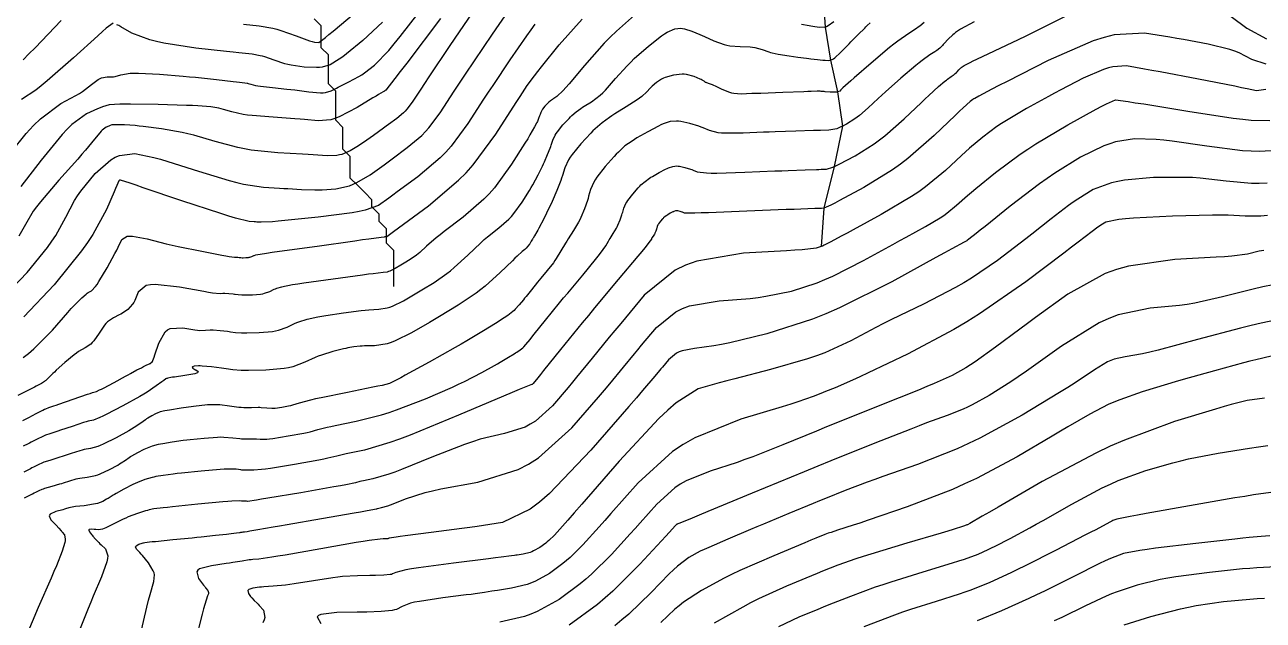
# Model space of a CAD drawing. Header units: metres. Extents: x 837475 to 838479, y 1189012 to 1191015.
# Drawn here: x 838110 to 838280.9, y 1189667.2 to 1189749.4 of the extents above; entities that cross this region are included whole.
import ezdxf

# ---------------------------------------------------------------- set-up
doc = ezdxf.new("R2010")
doc.units = ezdxf.units.M
doc.header["$LTSCALE"] = 0.3
for name, color, linetype in [('COTAS 10', 1, 'Continuous'), ('COTAS INT', 252, 'Continuous'), ('DRENAJE', 5, 'Continuous')]:
    doc.layers.add(name, color=color, linetype=linetype)

msp = doc.modelspace()

# ---------------------------------------------------------------- linework, layer by layer
at = {"layer": 'COTAS 10'}
for points in [[(838107.24, 1189711.96), (838110.32, 1189715.21), (838113.11, 1189718.67), (838113.73, 1189719.52), (838114.27, 1189720.32), (838115.66, 1189722.86), (838116.85, 1189725.14), (838117.26, 1189725.78), (838117.72, 1189726.44), (838119.68, 1189728.85), (838121.87, 1189730.77), (838122.46, 1189731.11), (838123.06, 1189731.37), (838125.18, 1189731.62), (838127.8, 1189731.08), (838128.71, 1189730.83), (838129.7, 1189730.55), (838133.93, 1189729.21), (838138.2, 1189727.89), (838139.22, 1189727.62), (838140.15, 1189727.4), (838142.93, 1189726.98), (838145.13, 1189726.85), (838145.71, 1189726.81), (838146.27, 1189726.78), (838148.17, 1189726.66), (838150, 1189726.6), (838150.51, 1189726.61), (838151.02, 1189726.63), (838152.9, 1189726.77), (838154.79, 1189727.19), (838155.31, 1189727.38), (838155.82, 1189727.61), (838157.66, 1189728.71), (838159.56, 1189730.09), (838160.11, 1189730.49), (838160.67, 1189730.9), (838162.76, 1189732.44), (838164.77, 1189734.14), (838165.28, 1189734.66), (838165.75, 1189735.18), (838167.28, 1189737.24), (838169.22, 1189740.22), (838169.96, 1189741.34), (838170.79, 1189742.58), (838174.52, 1189748.12), (838178.09, 1189753.38)], [(838140.15, 1189749.48), (838142.32, 1189749.25), (838144.21, 1189748.94), (838144.77, 1189748.8), (838145.33, 1189748.64), (838147.45, 1189747.88), (838149.27, 1189747.19), (838149.64, 1189747.08), (838149.94, 1189746.99), (838150.57, 1189746.95), (838151.47, 1189747.66), (838151.95, 1189748.05), (838152.53, 1189748.53), (838155.44, 1189750.96)], [(838109.76, 1189744.58), (838110.56, 1189745.38), (838111.41, 1189746.24), (838115, 1189749.98)], [(838234.09, 1189749.72), (838233.49, 1189749.22), (838233.27, 1189749.06), (838233.03, 1189748.89), (838231.96, 1189748.22), (838230.44, 1189747.16), (838229.9, 1189746.74), (838229.31, 1189746.26), (838226.77, 1189744.11), (838224.43, 1189742.07), (838223.97, 1189741.66), (838223.58, 1189741.33), (838222.88, 1189740.69), (838222.7, 1189740.51), (838222.6, 1189740.41), (838222.44, 1189740.25), (838222.14, 1189740.13), (838222.01, 1189740.11), (838221.86, 1189740.1), (838221.13, 1189740.12), (838220.42, 1189740.17), (838220.28, 1189740.18), (838220.17, 1189740.18), (838219.97, 1189740.2), (838219.92, 1189740.21), (838219.89, 1189740.21), (838219.87, 1189740.21), (838219.74, 1189740.23), (838219.59, 1189740.24), (838219.54, 1189740.24), (838219.5, 1189740.24), (838219.33, 1189740.23), (838218.5, 1189740.2), (838218.04, 1189740.18), (838217.48, 1189740.16), (838214.6, 1189740.05), (838211.56, 1189739.94), (838210.9, 1189739.92), (838210.31, 1189739.9), (838208.82, 1189739.84), (838207.82, 1189739.91), (838207.54, 1189739.98), (838207.26, 1189740.05), (838206.21, 1189740.49), (838205.28, 1189740.95), (838205.06, 1189741.04), (838204.87, 1189741.13), (838204.34, 1189741.32), (838204, 1189741.43), (838203.93, 1189741.46), (838203.86, 1189741.49), (838203.72, 1189741.6), (838203.46, 1189741.77), (838203.32, 1189741.83), (838203.16, 1189741.91), (838202.34, 1189742.26), (838201.3, 1189742.54), (838200.99, 1189742.57), (838200.68, 1189742.58), (838199.49, 1189742.44), (838198.37, 1189742.12), (838198.11, 1189742.02), (838197.86, 1189741.91), (838197.14, 1189741.45), (838196.56, 1189740.94), (838196.42, 1189740.8), (838196.28, 1189740.66), (838195.81, 1189740.13), (838195.11, 1189739.5), (838194.82, 1189739.28), (838194.5, 1189739.05), (838192.98, 1189738.08), (838191.38, 1189737.09), (838191, 1189736.85), (838190.66, 1189736.62), (838189.65, 1189735.89), (838188.7, 1189735.05), (838188.39, 1189734.75), (838188.07, 1189734.42), (838186.73, 1189732.99), (838185.5, 1189731.49), (838185.24, 1189731.12), (838185.02, 1189730.77), (838184.51, 1189729.66), (838184.17, 1189728.59), (838184.05, 1189728.25), (838183.93, 1189727.9), (838183.38, 1189726.52), (838182.74, 1189725.02), (838182.55, 1189724.59), (838182.35, 1189724.17), (838181.59, 1189722.63), (838180.91, 1189721.32), (838180.77, 1189721.04), (838180.64, 1189720.8), (838180.32, 1189720.26), (838180.13, 1189719.96), (838180.08, 1189719.88), (838180.03, 1189719.8), (838179.87, 1189719.52), (838179.71, 1189719.25), (838179.66, 1189719.18), (838179.61, 1189719.1), (838179.41, 1189718.83), (838179.15, 1189718.55), (838179.07, 1189718.47), (838178.98, 1189718.39), (838178.62, 1189718.08), (838177.92, 1189717.46), (838177.61, 1189717.17), (838177.26, 1189716.83), (838175.6, 1189715.21), (838173.52, 1189713.33), (838172.89, 1189712.84), (838172.25, 1189712.35), (838169.78, 1189710.68), (838167.21, 1189709.12), (838166.52, 1189708.71), (838165.82, 1189708.29), (838163.36, 1189706.86), (838161.1, 1189705.75), (838160.53, 1189705.53), (838159.99, 1189705.36), (838158.25, 1189705.08), (838156.86, 1189705.06), (838156.54, 1189705.04), (838156.24, 1189705.03), (838155.41, 1189704.96), (838154.57, 1189704.8), (838154.27, 1189704.73), (838153.94, 1189704.66), (838152.5, 1189704.29), (838150.91, 1189703.8), (838150.48, 1189703.65), (838150.07, 1189703.48), (838148.62, 1189702.8), (838146.95, 1189702.19), (838146.39, 1189702.06), (838145.79, 1189701.95), (838143.25, 1189701.73), (838140.83, 1189701.68), (838140.31, 1189701.68), (838139.84, 1189701.69), (838138.67, 1189701.77), (838137.76, 1189701.9), (838137.45, 1189701.94), (838137.12, 1189701.99), (838135.75, 1189702.16), (838134.46, 1189702.29), (838134.18, 1189702.3), (838133.94, 1189702.31), (838133.36, 1189702.28), (838133.12, 1189702.18), (838133.09, 1189702.15), (838133.08, 1189702.12), (838133.19, 1189701.98), (838133.43, 1189701.83), (838133.51, 1189701.78), (838133.59, 1189701.74), (838133.9, 1189701.55), (838133.83, 1189701.34), (838133.66, 1189701.28), (838133.43, 1189701.22), (838132.08, 1189700.98), (838130.64, 1189700.77), (838130.36, 1189700.73), (838130.12, 1189700.7), (838129.71, 1189700.62), (838129.61, 1189700.58), (838129.58, 1189700.57), (838129.55, 1189700.56), (838129.43, 1189700.5), (838129.16, 1189700.31), (838129.03, 1189700.21), (838128.88, 1189700.1), (838128.13, 1189699.53), (838126.88, 1189698.68), (838126.4, 1189698.39), (838125.87, 1189698.08), (838123.49, 1189696.77), (838121.21, 1189695.58), (838120.74, 1189695.35), (838120.33, 1189695.16), (838119.45, 1189694.83), (838118.74, 1189694.67), (838118.44, 1189694.59), (838118.1, 1189694.48), (838116.52, 1189693.96), (838114.92, 1189693.41), (838114.56, 1189693.29), (838114.25, 1189693.19), (838113.45, 1189692.94), (838112.84, 1189692.73), (838112.65, 1189692.65), (838112.46, 1189692.56), (838111.67, 1189692.18), (838110.86, 1189691.76), (838110.65, 1189691.65), (838110.45, 1189691.55), (838109.78, 1189691.2)], [(838125.76, 1189664.44), (838126.83, 1189669), (838127.06, 1189669.94), (838127.27, 1189670.75), (838127.79, 1189672.52), (838127.88, 1189673.46), (838127.82, 1189673.73), (838127.72, 1189674.02), (838127.04, 1189675.12), (838126.22, 1189676.11), (838126.04, 1189676.33), (838125.87, 1189676.52), (838125.42, 1189677.01), (838125.27, 1189677.31), (838125.29, 1189677.38), (838125.33, 1189677.45), (838125.72, 1189677.67), (838126.2, 1189677.83), (838126.3, 1189677.86), (838126.38, 1189677.88), (838126.57, 1189677.93), (838127.21, 1189678), (838127.58, 1189678.04), (838128.04, 1189678.08), (838130.39, 1189678.32), (838133.06, 1189678.58), (838133.72, 1189678.65), (838134.34, 1189678.72), (838136.32, 1189678.92), (838137.83, 1189679.08), (838138.16, 1189679.12), (838138.45, 1189679.15), (838139.19, 1189679.24), (838139.61, 1189679.3), (838139.7, 1189679.31), (838139.79, 1189679.33), (838140, 1189679.36), (838140.13, 1189679.38), (838140.17, 1189679.39), (838140.2, 1189679.39), (838140.32, 1189679.4), (838140.66, 1189679.45), (838140.83, 1189679.48), (838141.05, 1189679.51), (838142.12, 1189679.7), (838144.26, 1189680.08), (838145.15, 1189680.23), (838146.17, 1189680.41), (838150.92, 1189681.23), (838155.44, 1189682), (838156.31, 1189682.16), (838157.02, 1189682.28), (838158.22, 1189682.51), (838158.46, 1189682.57), (838158.55, 1189682.59), (838158.67, 1189682.62), (838159.2, 1189682.73), (838160.09, 1189682.99), (838160.43, 1189683.11), (838160.81, 1189683.25), (838162.51, 1189683.95), (838165.24, 1189684.81), (838166.26, 1189685.06), (838167.41, 1189685.31), (838172.51, 1189686.25), (838178.06, 1189687.98), (838179.49, 1189688.73), (838180.87, 1189689.6), (838185.45, 1189693.74), (838189.14, 1189698), (838189.96, 1189698.96), (838190.69, 1189699.82), (838192.59, 1189702.11), (838194.1, 1189703.96), (838194.58, 1189704.54), (838195.08, 1189705.16), (838197.14, 1189707.61), (838199.83, 1189709.79), (838200.73, 1189710.22), (838201.7, 1189710.58), (838205.79, 1189711.28), (838210.08, 1189711.63), (838211.18, 1189711.77), (838212.25, 1189711.92), (838215.79, 1189712.64), (838219.32, 1189713.79), (838220.38, 1189714.23), (838221.47, 1189714.71), (838225.72, 1189716.85), (838229.77, 1189719.07), (838230.73, 1189719.6), (838231.62, 1189720.09), (838234.29, 1189721.55), (838236.31, 1189722.74), (838236.79, 1189723.06), (838237.23, 1189723.38), (838238.57, 1189724.48), (838240.07, 1189725.83), (838240.62, 1189726.3), (838241.23, 1189726.81), (838243.92, 1189729.01), (838247.32, 1189731.52), (838248.38, 1189732.23), (838249.49, 1189732.95), (838253.92, 1189735.59), (838257.82, 1189737.75), (838258.6, 1189738.17), (838259.24, 1189738.5), (838260.47, 1189739.03), (838262.23, 1189738.8), (838263.21, 1189738.65), (838264.4, 1189738.47), (838270.47, 1189737.47), (838276.75, 1189736.52), (838278.06, 1189736.36), (838279.19, 1189736.24), (838281.77, 1189736.18)], [(838282.25, 1189713.5), (838280.82, 1189713.2), (838279.48, 1189712.9), (838275.26, 1189711.84), (838271.46, 1189710.97), (838270.39, 1189710.79), (838269.3, 1189710.63), (838265.26, 1189710.28), (838260.88, 1189709.36), (838259.58, 1189708.85), (838258.23, 1189708.23), (838253.05, 1189705.02), (838248.2, 1189701.58), (838247.07, 1189700.81), (838246.03, 1189700.11), (838243.05, 1189698.2), (838240.71, 1189696.93), (838240.08, 1189696.62), (838239.45, 1189696.33), (838237.26, 1189695.46), (838234.42, 1189694.43), (838233.39, 1189694.03), (838232.25, 1189693.59), (838227.26, 1189691.63), (838221.21, 1189689.19), (838219.4, 1189688.45), (838217.54, 1189687.69), (838210.36, 1189684.72), (838204.23, 1189682.18), (838203.04, 1189681.69), (838202.06, 1189681.29), (838200.36, 1189680.61), (838200.1, 1189680.5), (838200.03, 1189680.47), (838199.97, 1189680.43), (838199.78, 1189680.25), (838198.92, 1189679.31), (838198.44, 1189678.79), (838197.85, 1189678.16), (838194.86, 1189674.92), (838191.12, 1189671.21), (838190.07, 1189670.27), (838189, 1189669.38), (838185.08, 1189666.49)], [(838282.6, 1189684.92), (838279.53, 1189684.49), (838278.32, 1189684.29), (838276.95, 1189684.07), (838270.68, 1189682.99), (838264.7, 1189681.93), (838263.52, 1189681.71), (838262.53, 1189681.53), (838260.68, 1189681.14), (838260.13, 1189680.94), (838259.97, 1189680.87), (838259.81, 1189680.79), (838259.19, 1189680.47), (838257.76, 1189679.69), (838257.07, 1189679.33), (838256.27, 1189678.91), (838252.32, 1189676.87), (838248.02, 1189674.69), (838246.99, 1189674.19), (838246.03, 1189673.72), (838243.13, 1189672.4), (838240.51, 1189671.35), (838239.72, 1189671.07), (838238.9, 1189670.79), (838235.74, 1189669.79), (838232.18, 1189668.65), (838231.11, 1189668.28), (838230.01, 1189667.89), (838225.74, 1189666.28)]]:
    msp.add_lwpolyline(points, dxfattribs=at)
at = {"layer": 'COTAS INT'}
for points in [[(838105.97, 1189729.24), (838110.19, 1189734.41), (838111.2, 1189735.49), (838112.14, 1189736.43), (838114.94, 1189738.54), (838117.03, 1189739.64), (838117.51, 1189739.93), (838117.95, 1189740.21), (838119.21, 1189741.16), (838120.13, 1189741.87), (838120.37, 1189742), (838120.59, 1189742.1), (838121.34, 1189742.21), (838122.04, 1189742.2), (838122.24, 1189742.23), (838122.45, 1189742.27), (838123.22, 1189742.51), (838124.52, 1189742.72), (838125.06, 1189742.74), (838125.68, 1189742.74), (838128.56, 1189742.59), (838131.84, 1189742.32), (838132.7, 1189742.24), (838133.55, 1189742.16), (838136.45, 1189741.85), (838138.74, 1189741.59), (838139.2, 1189741.54), (838139.59, 1189741.5), (838140.35, 1189741.41), (838140.65, 1189741.36), (838140.73, 1189741.34), (838140.82, 1189741.31), (838141.17, 1189741.19), (838141.84, 1189741.03), (838142.15, 1189740.99), (838142.5, 1189740.94), (838144.17, 1189740.75), (838146.15, 1189740.54), (838146.69, 1189740.48), (838147.23, 1189740.42), (838149.16, 1189740.17), (838150.79, 1189740.03), (838151.15, 1189740.03), (838151.47, 1189740.05), (838152.28, 1189740.27), (838152.98, 1189740.66), (838153.23, 1189740.79), (838153.51, 1189740.93), (838154.72, 1189741.51), (838156.09, 1189742.26), (838156.47, 1189742.5), (838156.86, 1189742.76), (838158.24, 1189743.81), (838160.2, 1189745.87), (838160.95, 1189746.76), (838161.79, 1189747.78), (838165.57, 1189752.64)], [(838194.94, 1189751.47), (838191.61, 1189748.52), (838190.76, 1189747.69), (838189.94, 1189746.86), (838187.22, 1189743.8), (838185.1, 1189741.26), (838184.65, 1189740.75), (838184.27, 1189740.33), (838183.4, 1189739.5), (838182.98, 1189739.24), (838182.88, 1189739.18), (838182.79, 1189739.11), (838182.53, 1189738.92), (838182.28, 1189738.7), (838182.2, 1189738.62), (838182.11, 1189738.54), (838181.76, 1189738.16), (838181.44, 1189737.77), (838181.37, 1189737.67), (838181.31, 1189737.58), (838181.18, 1189737.29), (838181.09, 1189737.01), (838181.06, 1189736.92), (838181.03, 1189736.83), (838180.89, 1189736.47), (838180.71, 1189736.05), (838180.65, 1189735.93), (838180.59, 1189735.8), (838180.34, 1189735.3), (838179.69, 1189734.19), (838179.38, 1189733.68), (838179, 1189733.08), (838177.16, 1189730.15), (838174.78, 1189726.9), (838174.07, 1189726.08), (838173.33, 1189725.31), (838170.47, 1189722.84), (838167.86, 1189720.87), (838167.28, 1189720.42), (838166.76, 1189720), (838165.42, 1189718.82), (838164.51, 1189717.98), (838164.26, 1189717.78), (838164.02, 1189717.58), (838163.16, 1189716.99), (838162.33, 1189716.48), (838162.11, 1189716.35), (838161.88, 1189716.22), (838161.09, 1189715.75), (838160.36, 1189715.39), (838160.17, 1189715.32), (838160, 1189715.27), (838159.43, 1189715.18), (838158.07, 1189715.04), (838157.39, 1189714.96), (838156.58, 1189714.85), (838152.55, 1189714.3), (838148.49, 1189713.72), (838147.65, 1189713.59), (838146.94, 1189713.48), (838145.42, 1189713.19), (838144.73, 1189712.98), (838144.54, 1189712.91), (838144.36, 1189712.84), (838143.74, 1189712.54), (838143.01, 1189712.28), (838142.77, 1189712.22), (838142.51, 1189712.18), (838141.41, 1189712.08), (838140.36, 1189712.06), (838140.13, 1189712.06), (838139.93, 1189712.06), (838139.43, 1189712.1), (838139.03, 1189712.16), (838138.9, 1189712.17), (838138.75, 1189712.19), (838138.16, 1189712.27), (838137.57, 1189712.31), (838137.43, 1189712.32), (838137.3, 1189712.32), (838136.94, 1189712.27), (838135.9, 1189712.37), (838135.35, 1189712.45), (838134.69, 1189712.56), (838131.34, 1189713.18), (838127.98, 1189713.54), (838127.31, 1189713.5), (838126.74, 1189713.4), (838125.62, 1189712.49), (838125.16, 1189711.33), (838125.01, 1189711.06), (838124.85, 1189710.81), (838124.2, 1189710.11), (838123.45, 1189709.6), (838123.24, 1189709.47), (838123.02, 1189709.34), (838122.21, 1189708.94), (838121.4, 1189708.4), (838121.18, 1189708.18), (838120.97, 1189707.94), (838120.23, 1189706.84), (838119.5, 1189705.75), (838119.29, 1189705.52), (838119.08, 1189705.31), (838118.32, 1189704.79), (838117.41, 1189704.28), (838117.12, 1189704.08), (838116.81, 1189703.85), (838115.52, 1189702.78), (838114.32, 1189701.71), (838114.06, 1189701.46), (838113.83, 1189701.25), (838113.27, 1189700.68), (838112.9, 1189700.31), (838112.8, 1189700.22), (838112.69, 1189700.14), (838112.3, 1189699.89), (838111.75, 1189699.61), (838111.55, 1189699.5), (838111.32, 1189699.38), (838110.31, 1189698.84), (838109, 1189698.21)], [(838171.83, 1189751.18), (838168.65, 1189746.53), (838165.75, 1189742.22), (838165.14, 1189741.31), (838164.61, 1189740.52), (838163.42, 1189738.7), (838162.7, 1189737.74), (838162.48, 1189737.49), (838162.24, 1189737.25), (838161.3, 1189736.45), (838160.19, 1189735.64), (838159.85, 1189735.39), (838159.5, 1189735.14), (838158.11, 1189734.13), (838156.71, 1189733.15), (838156.36, 1189732.91), (838156.01, 1189732.68), (838154.87, 1189731.98), (838153.74, 1189731.51), (838153.4, 1189731.43), (838153.05, 1189731.37), (838151.69, 1189731.32), (838149.77, 1189731.44), (838149.08, 1189731.48), (838148.31, 1189731.53), (838144.92, 1189731.73), (838141.24, 1189732.11), (838140.29, 1189732.27), (838139.36, 1189732.45), (838136.23, 1189733.29), (838133.3, 1189734.17), (838132.5, 1189734.37), (838131.7, 1189734.55), (838128.84, 1189735.06), (838126.34, 1189735.37), (838125.76, 1189735.43), (838125.23, 1189735.49), (838123.73, 1189735.58), (838122.74, 1189735.6), (838122.54, 1189735.6), (838122.37, 1189735.59), (838121.99, 1189735.57), (838121.76, 1189735.5), (838121.68, 1189735.47), (838121.58, 1189735.43), (838121.19, 1189735.25), (838120.67, 1189734.87), (838120.51, 1189734.7), (838120.33, 1189734.51), (838119.59, 1189733.61), (838118.34, 1189732.1), (838117.85, 1189731.52), (838117.28, 1189730.87), (838114.69, 1189727.96), (838112.14, 1189724.98), (838111.6, 1189724.28), (838111.13, 1189723.65), (838110.06, 1189721.83), (838109.17, 1189720.21)], [(838167.36, 1189750.27), (838162.7, 1189744.12), (838161.8, 1189742.94), (838161.06, 1189741.98), (838159.82, 1189740.39), (838159.68, 1189740.28), (838159.64, 1189740.26), (838159.6, 1189740.23), (838159.45, 1189740.16), (838158.81, 1189739.78), (838158.46, 1189739.57), (838158.03, 1189739.31), (838155.83, 1189737.97), (838153.36, 1189736.69), (838152.76, 1189736.46), (838152.2, 1189736.29), (838150.46, 1189736.13), (838148.6, 1189736.33), (838147.96, 1189736.38), (838147.26, 1189736.44), (838144.27, 1189736.64), (838141.36, 1189736.87), (838140.7, 1189736.95), (838140.11, 1189737.03), (838138.53, 1189737.38), (838137.39, 1189737.73), (838137.07, 1189737.8), (838136.76, 1189737.88), (838135.65, 1189738.07), (838133.86, 1189738.21), (838133.12, 1189738.25), (838132.29, 1189738.28), (838128.38, 1189738.4), (838124.56, 1189738.46), (838123.77, 1189738.46), (838123.09, 1189738.45), (838121.62, 1189738.36), (838120.71, 1189738.08), (838120.39, 1189737.96), (838120.03, 1189737.81), (838118.5, 1189737.11), (838116.48, 1189735.62), (838115.83, 1189734.98), (838115.13, 1189734.24), (838112.25, 1189730.73), (838109.45, 1189727.1)], [(838109.75, 1189703.46), (838110.49, 1189704.04), (838111.23, 1189704.66), (838113.79, 1189707.26), (838115.93, 1189709.7), (838116.39, 1189710.21), (838116.81, 1189710.66), (838117.84, 1189711.7), (838118.46, 1189712.22), (838118.61, 1189712.33), (838118.75, 1189712.43), (838119.19, 1189712.67), (838119.74, 1189713.25), (838119.96, 1189713.56), (838120.21, 1189713.94), (838121.33, 1189715.83), (838122.43, 1189717.84), (838122.67, 1189718.28), (838122.88, 1189718.68), (838123.38, 1189719.74), (838124.11, 1189720.21), (838124.45, 1189720.24), (838124.86, 1189720.23), (838126.87, 1189719.84), (838129.5, 1189719.17), (838130.3, 1189718.98), (838131.13, 1189718.8), (838134.39, 1189718.13), (838137.19, 1189717.61), (838137.73, 1189717.51), (838138.18, 1189717.43), (838138.94, 1189717.32), (838139.07, 1189717.34), (838139.11, 1189717.34), (838139.16, 1189717.34), (838139.36, 1189717.32), (838139.57, 1189717.29), (838139.62, 1189717.29), (838139.66, 1189717.28), (838139.8, 1189717.26), (838139.98, 1189717.25), (838140.05, 1189717.25), (838140.13, 1189717.25), (838140.49, 1189717.26), (838140.87, 1189717.29), (838140.96, 1189717.31), (838141.04, 1189717.32), (838141.3, 1189717.42), (838141.51, 1189717.52), (838141.57, 1189717.54), (838141.64, 1189717.57), (838141.88, 1189717.64), (838143.32, 1189717.87), (838144.14, 1189717.99), (838145.15, 1189718.13), (838150.31, 1189718.86), (838155.54, 1189719.59), (838156.59, 1189719.74), (838157.46, 1189719.85), (838159.17, 1189720.08), (838159.63, 1189720.13), (838159.73, 1189720.15), (838159.8, 1189720.16), (838159.95, 1189720.19), (838160.85, 1189720.86), (838165.7, 1189724.42), (838169.84, 1189727.93), (838170.87, 1189728.98), (838171.85, 1189730.07), (838175, 1189734.3), (838177.38, 1189738.05), (838177.88, 1189738.83), (838178.32, 1189739.51), (838179.31, 1189741.03), (838180.32, 1189742.38), (838180.76, 1189742.95), (838181.28, 1189743.59), (838183.74, 1189746.64), (838186.91, 1189750.2)], [(838109.96, 1189684.09), (838111.06, 1189684.65), (838111.29, 1189684.77), (838111.49, 1189684.87), (838111.96, 1189685.11), (838112.38, 1189685.28), (838112.57, 1189685.34), (838112.77, 1189685.41), (838113.74, 1189685.69), (838114.81, 1189686), (838115.08, 1189686.08), (838115.34, 1189686.17), (838116.21, 1189686.45), (838117.06, 1189686.69), (838117.32, 1189686.75), (838117.58, 1189686.8), (838118.61, 1189686.95), (838119.74, 1189687.18), (838120.07, 1189687.28), (838120.4, 1189687.4), (838121.67, 1189687.99), (838122.8, 1189688.61), (838123.05, 1189688.76), (838123.28, 1189688.9), (838123.87, 1189689.3), (838124.4, 1189689.67), (838124.58, 1189689.78), (838124.77, 1189689.89), (838125.59, 1189690.35), (838126.46, 1189690.79), (838126.68, 1189690.9), (838126.9, 1189690.99), (838127.62, 1189691.27), (838128.44, 1189691.49), (838128.71, 1189691.55), (838129.02, 1189691.61), (838130.3, 1189691.82), (838131.85, 1189692.03), (838132.32, 1189692.08), (838132.81, 1189692.14), (838134.74, 1189692.34), (838136.59, 1189692.47), (838137.03, 1189692.49), (838137.44, 1189692.48), (838138.68, 1189692.39), (838139.65, 1189692.26), (838139.9, 1189692.24), (838140.14, 1189692.23), (838140.92, 1189692.22), (838141.6, 1189692.24), (838141.77, 1189692.23), (838141.94, 1189692.23), (838142.48, 1189692.17), (838143.37, 1189692.2), (838143.76, 1189692.24), (838144.21, 1189692.3), (838146.32, 1189692.63), (838148.47, 1189693.02), (838148.95, 1189693.12), (838149.37, 1189693.21), (838150.44, 1189693.5), (838151.69, 1189693.83), (838152.22, 1189693.95), (838152.83, 1189694.09), (838155.69, 1189694.67), (838159.21, 1189695.55), (838160.24, 1189695.86), (838161.29, 1189696.22), (838165.27, 1189697.76), (838168.98, 1189699.38), (838169.85, 1189699.78), (838170.66, 1189700.17), (838173.05, 1189701.38), (838174.8, 1189702.36), (838175.22, 1189702.6), (838175.6, 1189702.82), (838176.71, 1189703.49), (838177.52, 1189703.99), (838177.7, 1189704.11), (838177.87, 1189704.22), (838178.35, 1189704.53), (838178.69, 1189704.79), (838178.78, 1189704.87), (838178.86, 1189704.94), (838179.13, 1189705.24), (838179.7, 1189705.95), (838179.97, 1189706.29), (838180.29, 1189706.69), (838181.85, 1189708.64), (838183.79, 1189711.02), (838184.34, 1189711.69), (838184.9, 1189712.37), (838186.97, 1189714.85), (838188.75, 1189717), (838189.12, 1189717.46), (838189.43, 1189717.87), (838190.14, 1189718.88), (838190.51, 1189719.53), (838190.62, 1189719.72), (838190.74, 1189719.91), (838191.19, 1189720.6), (838191.63, 1189721.32), (838191.73, 1189721.52), (838191.83, 1189721.73), (838192.14, 1189722.46), (838192.38, 1189723.17), (838192.43, 1189723.35), (838192.49, 1189723.52), (838192.65, 1189724.1), (838192.92, 1189724.73), (838193.05, 1189724.93), (838193.19, 1189725.15), (838193.88, 1189726.04), (838194.64, 1189726.91), (838194.83, 1189727.11), (838195.01, 1189727.29), (838195.57, 1189727.79), (838196.17, 1189728.22), (838196.37, 1189728.35), (838196.59, 1189728.48), (838197.5, 1189729.01), (838198.4, 1189729.49), (838198.62, 1189729.58), (838198.82, 1189729.67), (838199.4, 1189729.86), (838199.94, 1189729.91), (838200.12, 1189729.89), (838200.31, 1189729.87), (838201.08, 1189729.71), (838201.85, 1189729.48), (838202.04, 1189729.41), (838202.21, 1189729.34), (838202.76, 1189729.1), (838204.06, 1189728.95), (838204.71, 1189728.94), (838205.49, 1189728.94), (838209.36, 1189729.05), (838213.5, 1189729.22), (838214.44, 1189729.25), (838215.3, 1189729.29), (838217.68, 1189729.38), (838219.23, 1189729.43), (838219.57, 1189729.44), (838219.87, 1189729.45), (838220.6, 1189729.47), (838221.49, 1189729.75), (838221.89, 1189729.93), (838222.35, 1189730.15), (838224.56, 1189731.3), (838227.2, 1189732.96), (838227.93, 1189733.5), (838228.67, 1189734.07), (838231.34, 1189736.43), (838233.7, 1189738.69), (838234.24, 1189739.19), (838234.73, 1189739.65), (838236.08, 1189740.87), (838236.96, 1189741.62), (838237.16, 1189741.78), (838237.33, 1189741.92), (838237.8, 1189742.25), (838238.09, 1189742.44), (838238.16, 1189742.48), (838238.21, 1189742.52), (838238.38, 1189742.66), (838238.54, 1189742.82), (838238.59, 1189742.87), (838238.64, 1189742.93), (838238.88, 1189743.19), (838239.16, 1189743.45), (838239.24, 1189743.52), (838239.32, 1189743.58), (838239.61, 1189743.79), (838240.44, 1189744.22), (838240.85, 1189744.42), (838241.34, 1189744.65), (838243.78, 1189745.8), (838247.11, 1189747.39), (838248.16, 1189747.9), (838249.28, 1189748.45), (838253.78, 1189750.71)], [(838276.46, 1189750.53), (838278.62, 1189748.92), (838281.31, 1189747.46)], [(838122.18, 1189749.64), (838121.23, 1189748.92), (838120.69, 1189748.46), (838120.04, 1189747.88), (838116.69, 1189744.84), (838113.08, 1189741.65), (838112.26, 1189740.98), (838111.52, 1189740.4), (838109.51, 1189739.07)], [(838109.69, 1189694.76), (838110.15, 1189695), (838110.34, 1189695.09), (838110.55, 1189695.2), (838111.53, 1189695.71), (838112.49, 1189696.21), (838112.7, 1189696.31), (838112.88, 1189696.39), (838113.3, 1189696.56), (838113.97, 1189696.78), (838114.3, 1189696.89), (838114.7, 1189697.03), (838116.68, 1189697.71), (838118.63, 1189698.38), (838119.01, 1189698.5), (838119.32, 1189698.61), (838119.87, 1189698.78), (838120.31, 1189698.98), (838120.55, 1189699.1), (838120.84, 1189699.25), (838122.31, 1189700.03), (838123.9, 1189700.89), (838124.26, 1189701.08), (838124.58, 1189701.25), (838125.46, 1189701.74), (838126.07, 1189702.06), (838126.22, 1189702.14), (838126.37, 1189702.21), (838126.84, 1189702.43), (838127.19, 1189702.59), (838127.26, 1189702.62), (838127.32, 1189702.65), (838127.4, 1189702.73), (838127.42, 1189702.77), (838127.43, 1189702.78), (838127.45, 1189702.8), (838127.54, 1189702.84), (838127.75, 1189703.27), (838127.84, 1189703.52), (838127.95, 1189703.84), (838128.46, 1189705.46), (838129.34, 1189707.01), (838129.68, 1189707.27), (838130.06, 1189707.46), (838131.77, 1189707.55), (838133.46, 1189707.27), (838133.83, 1189707.23), (838134.15, 1189707.2), (838134.93, 1189707.22), (838135.54, 1189707.29), (838135.75, 1189707.3), (838135.98, 1189707.29), (838136.95, 1189707.21), (838137.94, 1189707.09), (838138.17, 1189707.06), (838138.39, 1189707.03), (838139.05, 1189706.93), (838139.89, 1189706.88), (838140.22, 1189706.87), (838140.6, 1189706.87), (838142.33, 1189706.91), (838144.15, 1189707.07), (838144.58, 1189707.14), (838144.98, 1189707.23), (838146.18, 1189707.67), (838147.21, 1189708.16), (838147.51, 1189708.28), (838147.82, 1189708.39), (838148.96, 1189708.74), (838150.44, 1189709.06), (838150.96, 1189709.16), (838151.53, 1189709.26), (838153.98, 1189709.63), (838156.41, 1189709.94), (838156.96, 1189710), (838157.46, 1189710.05), (838158.84, 1189710.13), (838159.99, 1189710.31), (838160.35, 1189710.43), (838160.73, 1189710.57), (838162.22, 1189711.31), (838163.85, 1189712.26), (838164.31, 1189712.53), (838164.77, 1189712.8), (838166.47, 1189713.84), (838168.22, 1189715.06), (838168.72, 1189715.45), (838169.23, 1189715.87), (838171.1, 1189717.59), (838172.92, 1189719.32), (838173.39, 1189719.74), (838173.85, 1189720.14), (838175.39, 1189721.37), (838176.78, 1189722.57), (838177.14, 1189722.94), (838177.48, 1189723.33), (838178.63, 1189724.91), (838179.62, 1189726.52), (838179.86, 1189726.93), (838180.09, 1189727.33), (838180.82, 1189728.68), (838181.42, 1189729.88), (838181.56, 1189730.19), (838181.7, 1189730.49), (838182.13, 1189731.49), (838182.48, 1189732.37), (838182.56, 1189732.59), (838182.63, 1189732.8), (838182.84, 1189733.48), (838183.16, 1189734.17), (838183.31, 1189734.4), (838183.47, 1189734.63), (838184.24, 1189735.57), (838185.09, 1189736.48), (838185.3, 1189736.69), (838185.49, 1189736.88), (838186.09, 1189737.41), (838186.72, 1189737.87), (838186.94, 1189738.01), (838187.18, 1189738.17), (838188.19, 1189738.79), (838189.38, 1189739.69), (838189.74, 1189740.02), (838190.1, 1189740.38), (838191.51, 1189741.97), (838193.11, 1189743.76), (838193.59, 1189744.25), (838194.09, 1189744.73), (838196.04, 1189746.46), (838197.85, 1189747.86), (838198.26, 1189748.15), (838198.64, 1189748.39), (838199.67, 1189748.86), (838200.51, 1189748.92), (838200.76, 1189748.89), (838201.01, 1189748.85), (838202.01, 1189748.53), (838203.11, 1189748.06), (838203.44, 1189747.92), (838203.78, 1189747.77), (838205.08, 1189747.18), (838206.47, 1189746.69), (838206.86, 1189746.6), (838207.26, 1189746.52), (838208.71, 1189746.42), (838210.07, 1189746.37), (838210.41, 1189746.33), (838210.73, 1189746.28), (838211.75, 1189745.98), (838212.64, 1189745.66), (838212.88, 1189745.59), (838213.11, 1189745.52), (838213.95, 1189745.34), (838214.86, 1189745.2), (838215.14, 1189745.16), (838215.45, 1189745.12), (838216.66, 1189744.95), (838217.87, 1189744.79), (838218.17, 1189744.75), (838218.46, 1189744.72), (838219.36, 1189744.61), (838220.09, 1189744.53), (838220.26, 1189744.51), (838220.42, 1189744.5), (838220.9, 1189744.46), (838221.39, 1189744.61), (838221.56, 1189744.72), (838221.75, 1189744.86), (838222.54, 1189745.58), (838223.46, 1189746.52), (838223.73, 1189746.79), (838223.99, 1189747.06), (838225, 1189748.07), (838225.88, 1189748.95), (838226.06, 1189749.14), (838226.23, 1189749.3), (838226.63, 1189749.68)], [(838180.36, 1189749.47), (838179.79, 1189748.7), (838179.2, 1189747.88), (838176.91, 1189744.57), (838174.55, 1189741.04), (838173.92, 1189740.09), (838173.3, 1189739.14), (838171.14, 1189735.77), (838168.8, 1189732.63), (838168.07, 1189731.82), (838167.31, 1189731.04), (838164.23, 1189728.43), (838161.38, 1189726.34), (838160.76, 1189725.88), (838160.21, 1189725.48), (838158.81, 1189724.45), (838156.96, 1189723.79), (838156.13, 1189723.62), (838155.16, 1189723.44), (838150.48, 1189722.83), (838145.88, 1189722.37), (838144.95, 1189722.28), (838144.17, 1189722.22), (838142.61, 1189722.13), (838142, 1189722.17), (838141.82, 1189722.18), (838141.64, 1189722.19), (838140.94, 1189722.23), (838139.06, 1189722.7), (838138.14, 1189722.98), (838137.05, 1189723.33), (838131.63, 1189725.12), (838126.34, 1189726.9), (838125.33, 1189727.24), (838124.51, 1189727.52), (838123.17, 1189727.96), (838123.1, 1189727.95), (838123.08, 1189727.94), (838123.06, 1189727.93), (838122.98, 1189727.86), (838122.68, 1189727.2), (838122.51, 1189726.81), (838122.3, 1189726.34), (838121.26, 1189723.88), (838119.38, 1189720.44), (838118.64, 1189719.34), (838117.81, 1189718.19), (838114.02, 1189713.5), (838109.83, 1189709.08)], [(838241.01, 1189749.81), (838239.1, 1189748.82), (838238.41, 1189748.33), (838238.23, 1189748.18), (838238.04, 1189748.02), (838237.41, 1189747.4), (838236.85, 1189746.82), (838236.72, 1189746.68), (838236.6, 1189746.55), (838236.24, 1189746.19), (838235.85, 1189745.87), (838235.71, 1189745.77), (838235.56, 1189745.66), (838234.88, 1189745.24), (838233.8, 1189744.47), (838233.39, 1189744.14), (838232.93, 1189743.77), (838230.88, 1189742.02), (838228.74, 1189740.13), (838228.23, 1189739.68), (838227.76, 1189739.25), (838226.34, 1189737.93), (838225.17, 1189736.89), (838224.84, 1189736.64), (838224.52, 1189736.4), (838223.36, 1189735.67), (838222.29, 1189735.16), (838222.02, 1189735.06), (838221.76, 1189734.99), (838220.94, 1189734.86), (838219.79, 1189734.83), (838219.33, 1189734.82), (838218.8, 1189734.8), (838216.36, 1189734.72), (838213.51, 1189734.62), (838212.72, 1189734.59), (838211.94, 1189734.56), (838209.09, 1189734.44), (838206.66, 1189734.42), (838206.13, 1189734.46), (838205.66, 1189734.5), (838204.48, 1189734.79), (838203.6, 1189735.19), (838203.31, 1189735.29), (838203.01, 1189735.4), (838201.75, 1189735.77), (838200.5, 1189736.04), (838200.19, 1189736.08), (838199.9, 1189736.1), (838199.02, 1189736.03), (838198.08, 1189735.71), (838197.75, 1189735.57), (838197.41, 1189735.41), (838195.94, 1189734.64), (838194.46, 1189733.78), (838194.1, 1189733.57), (838193.78, 1189733.36), (838192.8, 1189732.67), (838191.89, 1189731.84), (838191.6, 1189731.55), (838191.29, 1189731.23), (838190.06, 1189729.82), (838188.93, 1189728.37), (838188.7, 1189728.01), (838188.5, 1189727.68), (838188.06, 1189726.66), (838187.79, 1189725.72), (838187.71, 1189725.44), (838187.61, 1189725.15), (838187.22, 1189724), (838186.72, 1189722.81), (838186.56, 1189722.48), (838186.39, 1189722.15), (838185.69, 1189720.98), (838184.95, 1189719.85), (838184.77, 1189719.54), (838184.58, 1189719.24), (838183.97, 1189718.18), (838183.33, 1189717.13), (838183.13, 1189716.84), (838182.92, 1189716.55), (838182.08, 1189715.48), (838181.19, 1189714.42), (838180.95, 1189714.13), (838180.72, 1189713.85), (838179.89, 1189712.83), (838179.15, 1189711.9), (838178.96, 1189711.67), (838178.78, 1189711.44), (838178.22, 1189710.73), (838177.67, 1189710.12), (838177.5, 1189709.96), (838177.32, 1189709.8), (838176.62, 1189709.27), (838175.64, 1189708.63), (838175.3, 1189708.41), (838174.92, 1189708.17), (838173.27, 1189707.14), (838170.99, 1189705.77), (838170.21, 1189705.32), (838169.36, 1189704.84), (838165.77, 1189702.83), (838162.49, 1189701.03), (838161.85, 1189700.67), (838161.31, 1189700.38), (838160.32, 1189699.86), (838159.28, 1189699.61), (838158.71, 1189699.49), (838158.02, 1189699.35), (838154.52, 1189698.65), (838150.88, 1189697.91), (838150.11, 1189697.74), (838149.43, 1189697.59), (838147.85, 1189697.16), (838146.92, 1189696.87), (838146.66, 1189696.8), (838146.39, 1189696.74), (838145.44, 1189696.54), (838144.54, 1189696.43), (838144.31, 1189696.42), (838144.09, 1189696.41), (838143.36, 1189696.46), (838142.62, 1189696.53), (838142.4, 1189696.54), (838142.17, 1189696.54), (838141.25, 1189696.52), (838140.19, 1189696.53), (838139.86, 1189696.55), (838139.53, 1189696.58), (838138.21, 1189696.75), (838136.9, 1189696.92), (838136.56, 1189696.94), (838136.24, 1189696.95), (838135.18, 1189696.92), (838134.03, 1189696.79), (838133.65, 1189696.74), (838133.24, 1189696.69), (838131.54, 1189696.45), (838129.96, 1189696.21), (838129.62, 1189696.16), (838129.33, 1189696.1), (838128.66, 1189695.95), (838128.25, 1189695.79), (838128.13, 1189695.73), (838128, 1189695.68), (838127.51, 1189695.43), (838126.96, 1189695.1), (838126.8, 1189695), (838126.64, 1189694.88), (838126, 1189694.42), (838125.08, 1189693.79), (838124.72, 1189693.58), (838124.33, 1189693.35), (838122.58, 1189692.38), (838120.81, 1189691.49), (838120.4, 1189691.31), (838120.04, 1189691.17), (838119.03, 1189690.89), (838118.16, 1189690.74), (838117.88, 1189690.67), (838117.58, 1189690.59), (838116.36, 1189690.2), (838115.13, 1189689.79), (838114.82, 1189689.69), (838114.53, 1189689.59), (838113.59, 1189689.31), (838112.81, 1189689.07), (838112.61, 1189689), (838112.42, 1189688.92), (838111.81, 1189688.65), (838111.18, 1189688.32), (838110.97, 1189688.21), (838110.76, 1189688.1), (838109.87, 1189687.65)], [(838159.34, 1189749.75), (838156.65, 1189747.23), (838154.36, 1189745.39), (838153.85, 1189745), (838153.38, 1189744.66), (838152.12, 1189743.88), (838151, 1189743.56), (838150.63, 1189743.51), (838150.22, 1189743.49), (838148.53, 1189743.55), (838146.76, 1189743.81), (838146.3, 1189743.91), (838145.86, 1189744.02), (838144.41, 1189744.5), (838143.11, 1189744.96), (838142.77, 1189745.06), (838142.45, 1189745.14), (838141.34, 1189745.33), (838139.51, 1189745.53), (838138.73, 1189745.61), (838137.82, 1189745.72), (838133.57, 1189746.2), (838129.15, 1189746.87), (838128.15, 1189747.09), (838127.25, 1189747.32), (838124.77, 1189748.27), (838123.25, 1189749.12), (838122.95, 1189749.29), (838122.69, 1189749.42)], [(838221.62, 1189749.83), (838220.84, 1189749.24), (838220.62, 1189749.14), (838220.41, 1189749.07), (838219.6, 1189749.02), (838218.73, 1189749.17), (838218.47, 1189749.21), (838218.2, 1189749.25), (838217.14, 1189749.43)], [(838281.27, 1189743.98), (838279.29, 1189744.6), (838277.57, 1189745.55), (838276.95, 1189745.78), (838276.27, 1189746.01), (838273.3, 1189746.73), (838269.89, 1189747.36), (838268.94, 1189747.53), (838267.98, 1189747.69), (838264.49, 1189748.26), (838260.31, 1189748.01), (838258.92, 1189747.66), (838257.43, 1189747.19), (838251.19, 1189744.48), (838245.52, 1189741.59), (838244.39, 1189741.01), (838243.44, 1189740.53), (838241.61, 1189739.57), (838241.07, 1189739.25), (838240.94, 1189739.17), (838240.81, 1189739.08), (838240.43, 1189738.8), (838239.47, 1189737.92), (838238.98, 1189737.46), (838238.4, 1189736.91), (838235.49, 1189734.12), (838231.85, 1189730.96), (838230.81, 1189730.16), (838229.74, 1189729.4), (838225.75, 1189726.93), (838222.42, 1189725.13), (838221.76, 1189724.79), (838221.22, 1189724.51), (838220.26, 1189724.07), (838219.94, 1189724.06), (838219.81, 1189724.06), (838219.67, 1189724.06), (838219, 1189724.03), (838217.09, 1189723.96), (838216.16, 1189723.92), (838215.06, 1189723.88), (838209.63, 1189723.65), (838204.33, 1189723.45), (838203.3, 1189723.42), (838202.46, 1189723.4), (838201.03, 1189723.41), (838200.83, 1189723.5), (838200.76, 1189723.53), (838200.69, 1189723.55), (838200.4, 1189723.64), (838200.11, 1189723.7), (838200.04, 1189723.71), (838199.98, 1189723.71), (838199.77, 1189723.7), (838199.56, 1189723.63), (838199.48, 1189723.59), (838199.4, 1189723.56), (838199.06, 1189723.38), (838198.72, 1189723.18), (838198.64, 1189723.13), (838198.56, 1189723.08), (838198.34, 1189722.92), (838198.13, 1189722.73), (838198.06, 1189722.67), (838197.99, 1189722.59), (838197.71, 1189722.27), (838197.45, 1189721.93), (838197.39, 1189721.85), (838197.35, 1189721.77), (838197.24, 1189721.54), (838197.18, 1189721.32), (838197.16, 1189721.25), (838197.14, 1189721.19), (838197.05, 1189720.92), (838196.94, 1189720.65), (838196.9, 1189720.57), (838196.86, 1189720.5), (838196.7, 1189720.23), (838196.53, 1189719.97), (838196.48, 1189719.89), (838196.44, 1189719.82), (838196.3, 1189719.58), (838195.54, 1189718.61), (838195.11, 1189718.09), (838194.58, 1189717.45), (838191.87, 1189714.22), (838188.62, 1189710.33), (838187.75, 1189709.28), (838186.89, 1189708.25), (838183.92, 1189704.58), (838181.58, 1189701.68), (838181.13, 1189701.11), (838180.76, 1189700.65), (838180.12, 1189699.86), (838180.02, 1189699.77), (838179.99, 1189699.75), (838179.96, 1189699.74), (838179.83, 1189699.7), (838178.22, 1189699.04), (838177.25, 1189698.63), (838176.06, 1189698.13), (838169.83, 1189695.49), (838163.16, 1189692.76), (838161.67, 1189692.2), (838160.34, 1189691.72), (838156.86, 1189690.69), (838154.77, 1189690.26), (838154.33, 1189690.17), (838153.95, 1189690.08), (838153.04, 1189689.84), (838151.82, 1189689.55), (838151.23, 1189689.44), (838150.55, 1189689.31), (838147.19, 1189688.71), (838143.87, 1189688.16), (838143.21, 1189688.06), (838142.66, 1189687.99), (838141.61, 1189687.89), (838141.26, 1189687.92), (838141.15, 1189687.93), (838141.04, 1189687.93), (838140.6, 1189687.92), (838140.09, 1189687.92), (838139.94, 1189687.93), (838139.78, 1189687.94), (838139.14, 1189688.03), (838137.99, 1189688.05), (838137.51, 1189688.03), (838136.94, 1189688), (838134.3, 1189687.77), (838131.59, 1189687.49), (838130.99, 1189687.43), (838130.46, 1189687.37), (838129.06, 1189687.19), (838128.08, 1189687.02), (838127.81, 1189686.95), (838127.54, 1189686.89), (838126.57, 1189686.6), (838125.54, 1189686.2), (838125.23, 1189686.06), (838124.91, 1189685.91), (838123.67, 1189685.28), (838122.57, 1189684.69), (838122.35, 1189684.56), (838122.16, 1189684.45), (838121.75, 1189684.19), (838121.48, 1189684.01), (838121.37, 1189683.95), (838121.26, 1189683.88), (838120.75, 1189683.6), (838120, 1189683.32), (838119.74, 1189683.25), (838119.45, 1189683.19), (838118.19, 1189683), (838117, 1189682.87), (838116.76, 1189682.83), (838116.54, 1189682.8), (838116.05, 1189682.7), (838115.62, 1189682.56), (838115.44, 1189682.51), (838115.23, 1189682.45), (838114.28, 1189682.18), (838113.49, 1189681.82), (838113.39, 1189681.7), (838113.34, 1189681.58), (838113.57, 1189681.06), (838114.07, 1189680.54), (838114.2, 1189680.42), (838114.32, 1189680.29), (838114.68, 1189679.89), (838114.99, 1189679.53), (838115.08, 1189679.43), (838115.16, 1189679.33), (838115.44, 1189678.97), (838115.55, 1189678.4), (838115.54, 1189678.17), (838115.49, 1189677.92), (838115.15, 1189676.74), (838114.35, 1189674.71), (838114.01, 1189673.91), (838113.62, 1189673.01), (838111.81, 1189668.93), (838110.19, 1189665)], [(838281.22, 1189740.49), (838279.96, 1189740.28), (838278.68, 1189740.56), (838277.9, 1189740.72), (838276.94, 1189740.91), (838271.95, 1189741.88), (838266.66, 1189742.89), (838265.52, 1189743.1), (838264.51, 1189743.29), (838262.02, 1189743.72), (838260.14, 1189743.61), (838259.51, 1189743.45), (838258.84, 1189743.24), (838256.03, 1189742.02), (838252.94, 1189740.41), (838252.09, 1189739.96), (838251.24, 1189739.5), (838248.2, 1189737.83), (838245.44, 1189736.19), (838244.77, 1189735.76), (838244.13, 1189735.34), (838242.17, 1189733.91), (838240.35, 1189732.37), (838239.8, 1189731.88), (838239.23, 1189731.37), (838237.03, 1189729.3), (838234.26, 1189727.01), (838233.33, 1189726.36), (838232.33, 1189725.69), (838228.16, 1189723.23), (838224.27, 1189721.1), (838223.45, 1189720.65), (838222.74, 1189720.26), (838221.13, 1189719.38), (838220.29, 1189718.96), (838220.07, 1189718.86), (838219.87, 1189718.78), (838219.17, 1189718.55), (838217.24, 1189718.35), (838216.26, 1189718.28), (838215.07, 1189718.21), (838209.17, 1189717.89), (838202.7, 1189716.77), (838201.16, 1189716.2), (838199.73, 1189715.51), (838195.47, 1189712.06), (838192.21, 1189708.17), (838191.4, 1189707.2), (838190.64, 1189706.28), (838188.26, 1189703.35), (838186.13, 1189700.75), (838185.54, 1189700.04), (838184.95, 1189699.33), (838182.78, 1189696.8), (838180.44, 1189694.69), (838179.74, 1189694.24), (838179.01, 1189693.86), (838176.17, 1189692.97), (838172.81, 1189692.17), (838171.76, 1189691.84), (838170.65, 1189691.47), (838166.17, 1189689.72), (838161.98, 1189688.01), (838161.05, 1189687.65), (838160.22, 1189687.35), (838158.03, 1189686.71), (838156.72, 1189686.44), (838156.44, 1189686.38), (838156.2, 1189686.32), (838155.63, 1189686.17), (838154.27, 1189685.89), (838153.53, 1189685.76), (838152.63, 1189685.59), (838148.06, 1189684.8), (838143.54, 1189684.03), (838142.66, 1189683.89), (838141.95, 1189683.77), (838140.73, 1189683.6), (838140.57, 1189683.62), (838140.53, 1189683.62), (838140.47, 1189683.62), (838140.27, 1189683.61), (838140.04, 1189683.62), (838139.97, 1189683.62), (838139.9, 1189683.63), (838139.61, 1189683.67), (838138.54, 1189683.62), (838137.98, 1189683.58), (838137.3, 1189683.52), (838133.86, 1189683.19), (838130.38, 1189682.84), (838129.67, 1189682.77), (838129.07, 1189682.71), (838127.81, 1189682.56), (838127.14, 1189682.42), (838126.9, 1189682.35), (838126.64, 1189682.28), (838125.53, 1189681.92), (838124.27, 1189681.45), (838123.91, 1189681.29), (838123.56, 1189681.14), (838122.28, 1189680.49), (838121.17, 1189679.94), (838120.92, 1189679.84), (838120.71, 1189679.76), (838120.16, 1189679.66), (838119.79, 1189679.7), (838119.68, 1189679.71), (838119.57, 1189679.72), (838119.16, 1189679.75), (838118.86, 1189679.71), (838118.83, 1189679.67), (838118.81, 1189679.62), (838118.92, 1189679.37), (838119.19, 1189679.02), (838119.27, 1189678.91), (838119.36, 1189678.8), (838119.74, 1189678.38), (838120.2, 1189677.9), (838120.35, 1189677.75), (838120.5, 1189677.61), (838121.11, 1189677.04), (838121.43, 1189676.09), (838121.4, 1189675.7), (838121.32, 1189675.25), (838120.58, 1189673.17), (838119.43, 1189670.5), (838119.08, 1189669.67), (838118.72, 1189668.8), (838117.34, 1189665.37)], [(838283.66, 1189732.09), (838280.3, 1189731.9), (838279.19, 1189731.94), (838278.01, 1189732.02), (838273.1, 1189732.65), (838268.29, 1189733.35), (838267.16, 1189733.48), (838266.12, 1189733.57), (838263.1, 1189733.68), (838260.48, 1189733.23), (838259.69, 1189732.98), (838258.87, 1189732.67), (838255.66, 1189731.12), (838252.1, 1189728.91), (838251.06, 1189728.2), (838250, 1189727.44), (838245.94, 1189724.34), (838242.5, 1189721.57), (838241.83, 1189721.03), (838241.27, 1189720.59), (838240.27, 1189719.79), (838240.04, 1189719.64), (838239.97, 1189719.59), (838239.9, 1189719.55), (838239.61, 1189719.4), (838237.89, 1189718.47), (838236.91, 1189717.94), (838235.72, 1189717.29), (838229.61, 1189713.93), (838222.39, 1189710.31), (838220.5, 1189709.49), (838218.66, 1189708.75), (838212.4, 1189706.73), (838207.25, 1189705.5), (838206.1, 1189705.26), (838205.08, 1189705.06), (838202.4, 1189704.69), (838200.71, 1189704.4), (838200.3, 1189704.24), (838199.93, 1189704.06), (838198.81, 1189703.16), (838197.96, 1189702.14), (838197.75, 1189701.89), (838197.55, 1189701.65), (838196.92, 1189700.88), (838195.24, 1189698.9), (838194.37, 1189697.89), (838193.33, 1189696.68), (838188.11, 1189690.67), (838182.37, 1189684.7), (838181, 1189683.51), (838179.72, 1189682.53), (838175.89, 1189680.67), (838172.42, 1189680.14), (838171.38, 1189679.99), (838170.3, 1189679.84), (838166.07, 1189679.3), (838162.47, 1189678.84), (838161.77, 1189678.75), (838161.21, 1189678.67), (838160.28, 1189678.51), (838160.18, 1189678.46), (838160.14, 1189678.45), (838160.09, 1189678.44), (838159.89, 1189678.42), (838159.61, 1189678.41), (838159.52, 1189678.41), (838159.42, 1189678.41), (838159.02, 1189678.4), (838157.5, 1189678.19), (838156.69, 1189678.06), (838155.72, 1189677.9), (838150.85, 1189677.04), (838145.92, 1189676.18), (838144.91, 1189676.01), (838144.06, 1189675.88), (838142.28, 1189675.64), (838141.47, 1189675.57), (838141.22, 1189675.54), (838140.96, 1189675.51), (838139.97, 1189675.35), (838138.69, 1189675.15), (838138.25, 1189675.08), (838137.78, 1189675.01), (838135.75, 1189674.72), (838134.1, 1189674.26), (838133.86, 1189674.08), (838133.71, 1189673.88), (838133.95, 1189672.95), (838134.66, 1189672.04), (838134.81, 1189671.84), (838134.94, 1189671.67), (838135.24, 1189671.27), (838135.33, 1189671.01), (838135.33, 1189670.94), (838135.33, 1189670.85), (838135.21, 1189670.54), (838134.84, 1189669.37), (838134.66, 1189668.75), (838134.46, 1189668.01), (838133.49, 1189664.26)], [(838281.4, 1189727.55), (838280.32, 1189727.51), (838279.27, 1189727.51), (838275.74, 1189727.82), (838272.17, 1189728.23), (838271.11, 1189728.3), (838270, 1189728.34), (838265.74, 1189728.31), (838261.73, 1189727.96), (838260.79, 1189727.79), (838259.92, 1189727.6), (838257.41, 1189726.64), (838255.28, 1189725.33), (838254.66, 1189724.9), (838254.02, 1189724.45), (838251.6, 1189722.59), (838248.93, 1189720.48), (838248.13, 1189719.86), (838247.32, 1189719.23), (838244.19, 1189716.85), (838240.63, 1189714.43), (838239.54, 1189713.78), (838238.42, 1189713.13), (838233.99, 1189710.84), (838229.59, 1189708.7), (838228.48, 1189708.15), (838227.42, 1189707.6), (838223.99, 1189705.78), (838220.39, 1189704.13), (838219.22, 1189703.69), (838217.98, 1189703.26), (838212.9, 1189701.79), (838207.98, 1189700.53), (838206.85, 1189700.23), (838205.82, 1189699.96), (838202.9, 1189699.14), (838199.85, 1189697.2), (838198.73, 1189696.21), (838197.49, 1189695.03), (838192.02, 1189689.14), (838186.84, 1189683.22), (838185.79, 1189682.02), (838184.9, 1189681.01), (838183.07, 1189678.95), (838182.3, 1189678.19), (838182.08, 1189677.99), (838181.86, 1189677.81), (838181.05, 1189677.21), (838180.2, 1189676.75), (838179.95, 1189676.65), (838179.7, 1189676.55), (838178.75, 1189676.32), (838177.91, 1189676.19), (838177.72, 1189676.16), (838177.55, 1189676.14), (838177.13, 1189676.06), (838175.72, 1189675.88), (838174.94, 1189675.78), (838173.99, 1189675.66), (838169.15, 1189675.06), (838164.3, 1189674.42), (838163.35, 1189674.27), (838162.57, 1189674.14), (838161.17, 1189673.79), (838160.73, 1189673.57), (838160.57, 1189673.52), (838160.38, 1189673.49), (838159.52, 1189673.4), (838158.37, 1189673.36), (838157.98, 1189673.35), (838157.58, 1189673.34), (838155.9, 1189673.32), (838153.84, 1189673.21), (838153.19, 1189673.14), (838152.51, 1189673.06), (838149.8, 1189672.63), (838147.16, 1189672.2), (838146.54, 1189672.11), (838145.96, 1189672.04), (838144.25, 1189671.88), (838142.96, 1189671.8), (838142.65, 1189671.77), (838142.36, 1189671.74), (838141.46, 1189671.62), (838140.9, 1189671.43), (838140.82, 1189671.35), (838140.76, 1189671.27), (838140.83, 1189670.89), (838141.12, 1189670.48), (838141.2, 1189670.37), (838141.29, 1189670.27), (838141.62, 1189669.93), (838142.03, 1189669.53), (838142.17, 1189669.39), (838142.31, 1189669.23), (838142.9, 1189668.57), (838143.11, 1189667.58), (838143.01, 1189667.22), (838142.84, 1189666.83)], [(838281.45, 1189723.09), (838280.54, 1189723), (838278.37, 1189722.99), (838276.06, 1189723.12), (838275.05, 1189723.12), (838273.89, 1189723.11), (838268.37, 1189722.96), (838262.97, 1189722.69), (838261.88, 1189722.6), (838260.97, 1189722.52), (838259.15, 1189722.17), (838258.46, 1189721.74), (838258.26, 1189721.6), (838258.05, 1189721.45), (838257.26, 1189720.85), (838255.35, 1189719.38), (838254.44, 1189718.69), (838253.37, 1189717.88), (838248.1, 1189713.91), (838241.74, 1189709.48), (838239.97, 1189708.37), (838238.2, 1189707.31), (838231.79, 1189703.91), (838226.35, 1189701.34), (838225.19, 1189700.8), (838224.18, 1189700.34), (838221.79, 1189699.29), (838220.47, 1189698.76), (838220.14, 1189698.62), (838219.82, 1189698.5), (838218.78, 1189698.07), (838216.66, 1189697.35), (838215.67, 1189697.03), (838214.49, 1189696.67), (838208.78, 1189694.96), (838202.42, 1189692.37), (838200.85, 1189691.46), (838199.35, 1189690.47), (838194.61, 1189686.18), (838190.87, 1189681.92), (838190.01, 1189680.95), (838189.22, 1189680.06), (838187, 1189677.61), (838185.24, 1189675.86), (838184.74, 1189675.42), (838184.24, 1189675), (838182.39, 1189673.64), (838180.45, 1189672.58), (838179.89, 1189672.34), (838179.31, 1189672.14), (838177.15, 1189671.61), (838175.22, 1189671.31), (838174.8, 1189671.24), (838174.42, 1189671.18), (838173.44, 1189671.02), (838172.15, 1189670.83), (838171.57, 1189670.75), (838170.89, 1189670.67), (838167.65, 1189670.26), (838164.44, 1189669.79), (838163.78, 1189669.66), (838163.22, 1189669.53), (838162.05, 1189669.06), (838161.29, 1189668.68), (838161, 1189668.6), (838160.67, 1189668.53), (838159.16, 1189668.38), (838157.16, 1189668.3), (838156.51, 1189668.29), (838155.83, 1189668.28), (838153.02, 1189668.24), (838150.82, 1189667.99), (838150.51, 1189667.85), (838150.34, 1189667.66), (838150.83, 1189666.72)], [(838280.97, 1189718.26), (838280.31, 1189718.13), (838278.69, 1189717.75), (838276.54, 1189717.46), (838275.54, 1189717.38), (838274.37, 1189717.3), (838268.69, 1189717), (838262.28, 1189716.08), (838260.65, 1189715.61), (838259.08, 1189715.05), (838253.91, 1189712.21), (838249.47, 1189708.99), (838248.36, 1189708.18), (838247.3, 1189707.4), (838243.91, 1189704.88), (838241.13, 1189702.88), (838240.47, 1189702.43), (838239.84, 1189702.03), (838237.96, 1189700.97), (838235.46, 1189699.87), (838234.44, 1189699.45), (838233.29, 1189698.97), (838227.96, 1189696.83), (838222.12, 1189694.48), (838220.63, 1189693.88), (838219.21, 1189693.3), (838214.57, 1189691.4), (838210.45, 1189689.76), (838209.35, 1189689.36), (838208.28, 1189688.98), (838204.57, 1189687.78), (838201.26, 1189686.44), (838200.44, 1189685.96), (838199.66, 1189685.45), (838197.19, 1189683.22), (838194.89, 1189680.62), (838194.22, 1189679.87), (838193.54, 1189679.11), (838190.93, 1189676.26), (838188.18, 1189673.53), (838187.4, 1189672.85), (838186.62, 1189672.19), (838183.74, 1189670.06), (838180.7, 1189668.41), (838179.82, 1189668.04), (838178.92, 1189667.72), (838175.55, 1189666.9)], [(838285.02, 1189709.12), (838280.6, 1189708.2), (838279.21, 1189707.87), (838277.74, 1189707.51), (838271.82, 1189705.93), (838266.39, 1189704.48), (838265.23, 1189704.19), (838264.22, 1189703.96), (838261.82, 1189703.56), (838260.31, 1189703.24), (838259.85, 1189703.07), (838259.39, 1189702.85), (838257.59, 1189701.74), (838254.91, 1189699.96), (838253.89, 1189699.32), (838252.74, 1189698.61), (838247.59, 1189695.52), (838241.76, 1189692.34), (838240.19, 1189691.58), (838238.64, 1189690.86), (838233.17, 1189688.69), (838228.38, 1189687.02), (838227.26, 1189686.61), (838226.21, 1189686.23), (838223.17, 1189685.08), (838220.47, 1189683.99), (838219.65, 1189683.65), (838218.79, 1189683.3), (838215.41, 1189681.91), (838211.94, 1189680.46), (838211.02, 1189680.08), (838210.12, 1189679.7), (838207.01, 1189678.4), (838204.36, 1189677.25), (838203.75, 1189676.97), (838203.19, 1189676.7), (838201.6, 1189675.84), (838200.04, 1189674.65), (838199.51, 1189674.16), (838198.92, 1189673.6), (838196.43, 1189671.02), (838193.34, 1189668.03), (838192.39, 1189667.22), (838191.39, 1189666.42)], [(838281.99, 1189703.63), (838279.84, 1189703.15), (838279.04, 1189702.95), (838278.14, 1189702.72), (838274.16, 1189701.63), (838269.84, 1189700.41), (838268.74, 1189700.09), (838267.67, 1189699.77), (838264.16, 1189698.71), (838261.07, 1189697.62), (838260.27, 1189697.29), (838259.5, 1189696.96), (838256.93, 1189695.64), (838253.93, 1189693.89), (838252.89, 1189693.28), (838251.76, 1189692.62), (838246.93, 1189689.77), (838241.3, 1189686.76), (838239.67, 1189686), (838238.01, 1189685.26), (838231.75, 1189682.84), (838226.35, 1189680.99), (838225.23, 1189680.61), (838224.27, 1189680.29), (838222.15, 1189679.6), (838221.24, 1189679.32), (838221.04, 1189679.26), (838220.86, 1189679.2), (838220.4, 1189679.04), (838219.13, 1189678.52), (838218.44, 1189678.23), (838217.6, 1189677.88), (838213.34, 1189676.1), (838208.64, 1189674.04), (838207.51, 1189673.51), (838206.47, 1189673), (838203.34, 1189671.3), (838200.9, 1189669.66), (838200.28, 1189669.19), (838199.69, 1189668.7), (838197.77, 1189666.88)], [(838281.03, 1189697.85), (838278.65, 1189697.53), (838276.47, 1189696.97), (838275.47, 1189696.68), (838274.3, 1189696.33), (838268.64, 1189694.61), (838261.73, 1189692.06), (838259.76, 1189691.2), (838257.77, 1189690.27), (838250.39, 1189686.35), (838244.28, 1189682.81), (838243.09, 1189682.12), (838242.11, 1189681.55), (838240.39, 1189680.55), (838240.07, 1189680.38), (838239.98, 1189680.34), (838239.89, 1189680.3), (838239.53, 1189680.16), (838238.11, 1189679.73), (838237.35, 1189679.5), (838236.42, 1189679.22), (838231.71, 1189677.82), (838226.75, 1189676.32), (838225.65, 1189675.97), (838224.68, 1189675.66), (838222.18, 1189674.79), (838220.05, 1189673.94), (838219.32, 1189673.64), (838218.52, 1189673.31), (838215.09, 1189671.88), (838211.21, 1189670.12), (838210.13, 1189669.57), (838209.05, 1189669), (838205.09, 1189666.76)], [(838214.03, 1189666.34), (838216.83, 1189667.66), (838219.44, 1189668.73), (838220.2, 1189669.04), (838220.98, 1189669.35), (838223.96, 1189670.53), (838227.38, 1189671.78), (838228.44, 1189672.14), (838229.55, 1189672.51), (838233.96, 1189673.87), (838238, 1189675.1), (838238.87, 1189675.38), (838239.64, 1189675.63), (838241.52, 1189676.31), (838242.92, 1189676.96), (838243.39, 1189677.18), (838243.89, 1189677.43), (838245.97, 1189678.48), (838248.67, 1189679.93), (838249.56, 1189680.43), (838250.51, 1189680.96), (838254.46, 1189683.21), (838258.66, 1189685.46), (838259.78, 1189685.99), (838260.88, 1189686.47), (838264.66, 1189687.88), (838268.42, 1189688.93), (838269.49, 1189689.2), (838270.58, 1189689.45), (838274.66, 1189690.26), (838278.99, 1189690.96), (838280.24, 1189691.14), (838281.51, 1189691.31)], [(838281.79, 1189678.86), (838280.61, 1189678.76), (838278.94, 1189678.61), (838278.05, 1189678.52), (838276.98, 1189678.4), (838271.58, 1189677.8), (838266.03, 1189677.13), (838264.86, 1189676.97), (838263.86, 1189676.83), (838261.58, 1189676.39), (838259.78, 1189675.69), (838259.08, 1189675.38), (838258.3, 1189675.01), (838254.74, 1189673.23), (838250.7, 1189671.21), (838249.61, 1189670.68), (838248.54, 1189670.18), (838244.74, 1189668.48), (838241.38, 1189667.08)], [(838282.7, 1189674.56), (838280, 1189674.43), (838279.04, 1189674.35), (838278, 1189674.26), (838273.48, 1189673.79), (838268.83, 1189673.17), (838267.71, 1189672.98), (838266.67, 1189672.79), (838263.48, 1189672.05), (838260.73, 1189671.13), (838259.96, 1189670.83), (838259.18, 1189670.51), (838256.35, 1189669.17), (838253.08, 1189667.57), (838252.03, 1189667.08)], [(838261.68, 1189666.57), (838265.38, 1189667.71), (838269.47, 1189668.76), (838270.56, 1189668.99), (838271.64, 1189669.21), (838275.38, 1189669.77), (838279.02, 1189670.11), (838280.04, 1189670.18), (838281.06, 1189670.24)]]:
    msp.add_lwpolyline(points, dxfattribs=at)
at = {"layer": 'DRENAJE'}
for p, q in [((838220.13, 1189753.6), (838220.41, 1189749.07)), ((838220.41, 1189749.07), (838221.15, 1189744.54)), ((838221.15, 1189744.54), (838222.14, 1189740.13)), ((838222.14, 1189740.13), (838222.82, 1189735.42)), ((838222.82, 1189735.42), (838221.69, 1189729.84)), ((838221.69, 1189729.84), (838220.26, 1189724.07)), ((838220.26, 1189724.07), (838219.87, 1189718.78))]:
    msp.add_line(p, q, dxfattribs=at)
msp.add_polyline3d([(838160.89, 1189713.25, 0), (838160.89, 1189714.25, 0), (838160.89, 1189715.25, 0), (838160.89, 1189716.25, 0), (838160.89, 1189717.25, 0), (838160.89, 1189718.25, 0), (838159.89, 1189719.25, 0), (838159.89, 1189720.25, 0), (838159.89, 1189721.25, 0), (838158.89, 1189722.25, 0), (838158.89, 1189723.25, 0), (838157.89, 1189724.25, 0), (838157.89, 1189725.25, 0), (838156.89, 1189726.24, 0), (838155.89, 1189727.24, 0), (838154.89, 1189728.24, 0), (838154.89, 1189729.24, 0), (838154.89, 1189730.24, 0), (838154.89, 1189731.24, 0), (838153.89, 1189732.24, 0), (838153.89, 1189733.24, 0), (838153.89, 1189734.24, 0), (838153.89, 1189735.24, 0), (838152.9, 1189736.24, 0), (838152.9, 1189737.24, 0), (838152.9, 1189738.24, 0), (838152.9, 1189739.24, 0), (838152.9, 1189740.24, 0), (838151.9, 1189741.24, 0), (838151.9, 1189742.24, 0), (838151.9, 1189743.24, 0), (838151.9, 1189744.24, 0), (838151.9, 1189745.24, 0), (838150.9, 1189746.24, 0), (838150.9, 1189747.24, 0), (838150.9, 1189748.24, 0), (838150.9, 1189749.24, 0), (838149.9, 1189750.24, 0)], dxfattribs=at)

doc.saveas('drawing.dxf')
